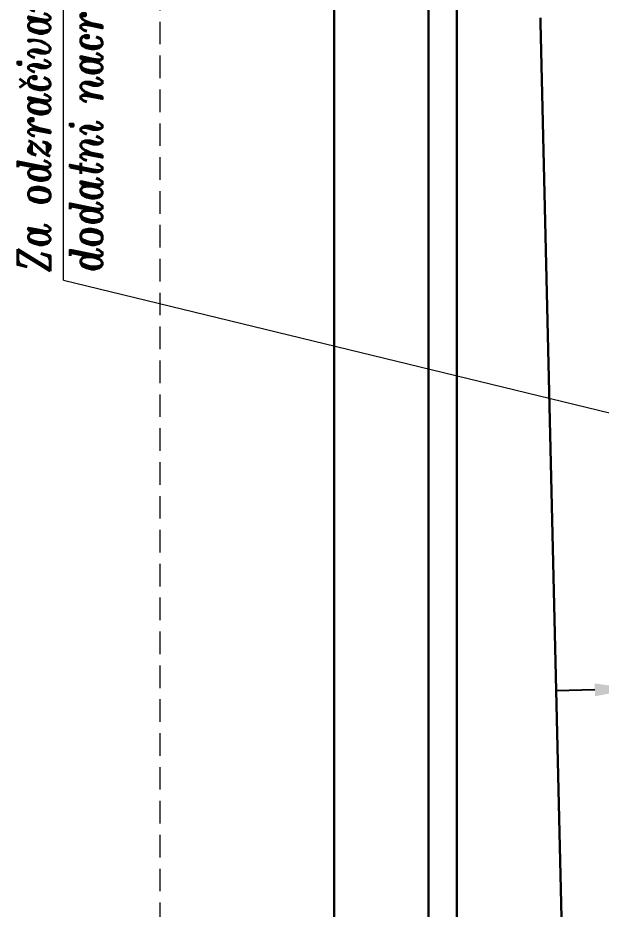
# Model space of a CAD drawing. Extents: x -234 to 858, y -95 to 532.
# Drawn here: x 226.3 to 271.5, y 112.6 to 181.6 of the extents above; entities that cross this region are included whole.
import ezdxf

# ---------------------------------------------------------------- set-up
doc = ezdxf.new("R2010")
doc.units = 0
doc.header["$LTSCALE"] = 7
doc.header["$MEASUREMENT"] = 0
doc.linetypes.add('HIDDEN', pattern=[0.375, 0.25, -0.125])
doc.layers.get('0').update_dxf_attribs({"linetype": 'CONTINUOUS', "lineweight": 15})
doc.layers.add('2', color=2, linetype='HIDDEN', lineweight=15)
doc.layers.add('3', color=3, linetype='CONTINUOUS', lineweight=30)
doc.styles.add('ITALICT', font='ITALICT.shx', dxfattribs={"width": 0.8, "height": 3})
doc.dimstyles.get("Standard").update_dxf_attribs({"dimtxt": 3, "dimasz": 3, "dimexe": 0.5, "dimexo": 0.5, "dimgap": 0.8, "dimtad": 1, "dimdsep": 46, "dimtxsty": 'ITALICT', "dimcen": 0.09, "dimazin": 2, "dimtfac": 1, "dimtmove": 0, "dimatfit": 3, "dimfxl": 1, "dimtolj": 1, "dimtzin": 0, "dimarcsym": 0})

# ---------------------------------------------------------------- blocks, each defined once
blk = doc.blocks.new('*D94')
at = {"color": 0, "linetype": 'ByBlock', "lineweight": -2, "transparency": 16777216}
for p, q in [((282.956, 129.837), (285.955, 129.906)), ((270.959, 129.559), (267.96, 129.489)), ((279.957, 129.767), (273.958, 129.628))]:
    blk.add_line(p, q, dxfattribs=at)
at = {"color": 0, "transparency": 16777216}
for points in [[(270.948, 130.059), (270.971, 129.059), (273.958, 129.628)], [(282.944, 130.337), (282.968, 129.337), (279.957, 129.767)]]:
    blk.add_solid(points, dxfattribs=at)
at = {"color": 0, "transparency": 16777216, "insert": (276.904, 131.997), "char_height": 3, "attachment_point": 5, "rotation": 1.32782, "style": 'ITALICT'}
blk.add_mtext('\\A1;6', dxfattribs=at)

msp = doc.modelspace()

# ---------------------------------------------------------------- linework, layer by layer
for q in [(229.7975, 214.2194), (281.2976, 148.7897)]:
    msp.add_line((229.7975, 161.3086), q)
at = {"layer": '2'}
msp.add_line((237.2561, 197.0753), (237.2561, 22.0753), dxfattribs=at)
at = {"layer": '3'}
for p, q in [((250.7561, 291.8253), (250.7561, 19.0753)), ((258.0723, 291.8253), (258.0723, 19.0753)), ((260.2561, 291.8253), (260.2561, 19.0753)), ((269.1522, 78.0536), (266.7606, 181.2314))]:
    msp.add_line(p, q, dxfattribs=at)
msp.add_arc((283.7561, 181.6253), 17, 180, 181.32782, dxfattribs=at)

# ---------------------------------------------------------------- texts
at = {"style": 'ITALICT', "width": 0.8}
for s, p in [('Za odzračivanje gravure vidi', (228.7525, 161.9057)), ('dodatni nacrt', (232.8001, 161.9057))]:
    msp.add_text(s, height=2.5, rotation=90, dxfattribs=at).set_placement(p)

# ---------------------------------------------------------------- dimensions: what is measured, and where the dimension line sits
dim = msp.add_aligned_dim(p1=(279.9567, 129.7674), p2=(273.9584, 129.6283), distance=0, dimstyle='Standard', override={"dimarcsym": 1})
dim.commit()
dim.dimension.update_dxf_attribs({"geometry": '*D94', "text_midpoint": (276.9043, 131.9972)})

doc.saveas('drawing.dxf')
